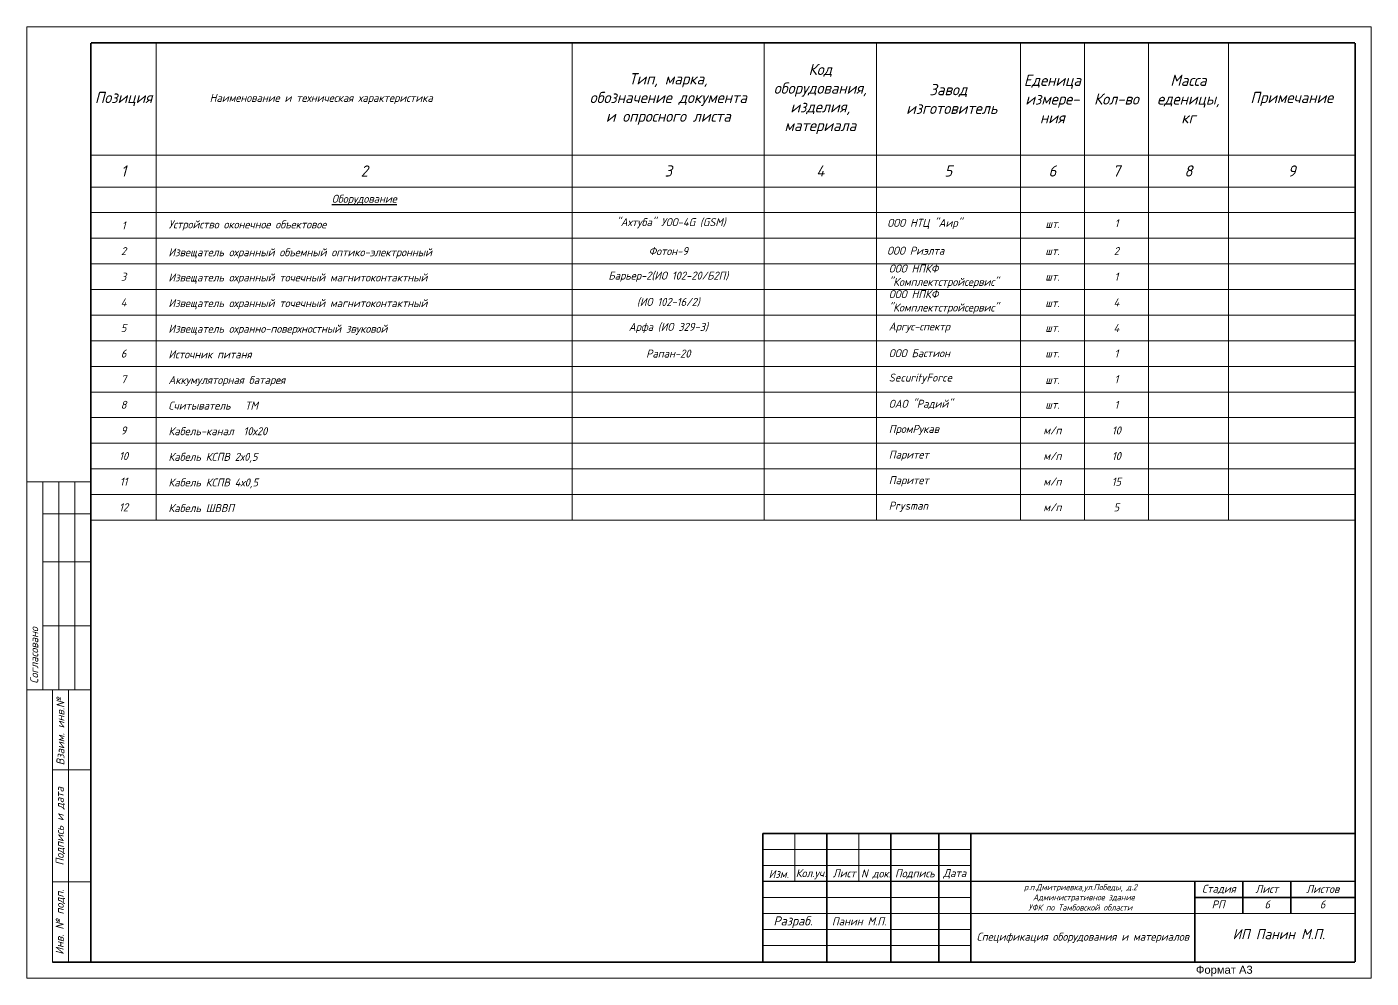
# Model space of a CAD drawing. Header units: inches. Extents: x 859 to 2125, y 393 to 1751.
# Drawn here: x 1879.2 to 2011.5, y 1058.2 to 1151.7 of the extents above; entities that cross this region are included whole.
import ezdxf

# ---------------------------------------------------------------- set-up
doc = ezdxf.new("R2010")
doc.units = ezdxf.units.IN
doc.header["$MEASUREMENT"] = 0
doc.linetypes.add('НЕВИДИМАЯ', pattern=[9.525, 6.35, -3.175])
doc.layers.add('DESC', color=7, linetype='Continuous')
doc.styles.get("Standard").update_dxf_attribs({"font": 'GOST_Common Italic_0.ttf'})

msp = doc.modelspace()

# ---------------------------------------------------------------- linework, layer by layer
at = {"layer": 'DESC', "color": 7, "lineweight": 15}
for p, q in [((1879.22, 1058.16), (1879.22, 1151.71)), ((1879.22, 1151.71), (2011.52, 1151.71)), ((2011.52, 1151.71), (2011.52, 1058.16)), ((1891.95, 1150.14), (1891.95, 1103.2)), ((1932.9, 1150.14), (1932.9, 1103.2)), ((1951.8, 1150.14), (1951.8, 1103.2)), ((1962.83, 1150.14), (1962.83, 1103.2)), ((1977, 1150.14), (1977, 1103.2)), ((1983.3, 1150.14), (1983.3, 1103.2)), ((1989.6, 1150.14), (1989.6, 1103.2)), ((1997.48, 1150.14), (1997.48, 1103.2)), ((1885.52, 1139.11), (2009.95, 1139.11)), ((1885.52, 1135.96), (2009.95, 1135.96)), ((1885.52, 1133.44), (2009.95, 1133.44)), ((1885.52, 1130.92), (2009.95, 1130.92)), ((1885.52, 1128.4), (2009.95, 1128.4)), ((1885.52, 1125.88), (2009.95, 1125.88)), ((1885.52, 1123.36), (2009.95, 1123.36)), ((1885.52, 1120.84), (2009.95, 1120.84)), ((1885.52, 1118.32), (2009.95, 1118.32)), ((1885.52, 1115.8), (2009.95, 1115.8)), ((1885.52, 1113.28), (2009.95, 1113.28)), ((1885.52, 1110.76), (2009.95, 1110.76)), ((1885.52, 1108.24), (2009.95, 1108.24)), ((1885.52, 1105.72), (2009.95, 1105.72)), ((1885.52, 1103.2), (2009.95, 1103.2)), ((1954.8, 1072.39), (1954.8, 1067.67)), ((1961.1, 1072.39), (1961.1, 1067.67)), ((1951.65, 1070.82), (1972.13, 1070.82)), ((1951.65, 1069.24), (1972.13, 1069.24)), ((1951.65, 1066.09), (1972.13, 1066.09)), ((1951.65, 1064.52), (1972.13, 1064.52)), ((1972.13, 1064.52), (2009.93, 1064.52)), ((1951.65, 1062.94), (1972.13, 1062.94)), ((1951.65, 1061.37), (1972.13, 1061.37)), ((2011.52, 1058.16), (1879.22, 1058.16))]:
    msp.add_line(p, q, dxfattribs=at)
at = {"layer": 'DESC', "lineweight": 15}
for p, q in [((1885.52, 1106.98), (1879.22, 1106.98)), ((1880.8, 1106.98), (1880.8, 1086.51)), ((1882.37, 1106.98), (1882.37, 1086.51)), ((1883.95, 1106.98), (1883.95, 1086.51)), ((1885.52, 1103.83), (1880.8, 1103.83)), ((1885.52, 1099.11), (1880.8, 1099.11)), ((1885.52, 1092.81), (1880.8, 1092.81)), ((1885.52, 1086.51), (1879.22, 1086.51)), ((1881.74, 1086.51), (1881.74, 1059.73)), ((1881.74, 1086.51), (1885.52, 1086.51)), ((1883.32, 1086.51), (1883.32, 1059.73)), ((1881.74, 1078.63), (1885.52, 1078.63)), ((1881.74, 1067.61), (1885.52, 1067.61))]:
    msp.add_line(p, q, dxfattribs=at)
at = {"layer": 'DESC', "color": 7, "lineweight": 15, "const_width": 0.158}
for points in [[(1885.52, 1150.14), (1885.52, 1059.73), (2009.95, 1059.73)], [(2009.95, 1150.14), (1885.52, 1150.14)], [(2009.95, 1059.73), (2009.95, 1150.14)], [(1951.65, 1072.39), (1951.65, 1059.79)], [(1951.65, 1072.39), (2009.93, 1072.39)], [(1957.95, 1072.39), (1957.95, 1059.73)], [(1964.25, 1072.39), (1964.25, 1059.79)], [(1968.98, 1072.39), (1968.98, 1059.79)], [(1972.13, 1072.39), (1972.13, 1059.79)], [(1951.65, 1067.67), (2009.93, 1067.67)], [(1994.18, 1059.73), (1994.18, 1067.67)], [(1998.9, 1064.52), (1998.9, 1067.67)], [(2003.63, 1064.52), (2003.63, 1067.67)], [(1994.18, 1066.09), (2009.93, 1066.09)]]:
    msp.add_lwpolyline(points, dxfattribs=at)
at = {"layer": 'DESC', "lineweight": 15, "const_width": 0.158}
msp.add_lwpolyline([(1881.74, 1059.73), (1885.52, 1059.73)], dxfattribs=at)

# ---------------------------------------------------------------- texts
at = {"layer": 'DESC', "color": 7, "lineweight": 15}
msp.add_text('Устройство оконечное объектовое', height=0.7875, dxfattribs=at).set_placement((1893.16, 1131.89))
at = {"layer": 'DESC', "color": 7}
for s, height, p in [('Извещатель охранный объемный оптико-электронный ', 0.7875, (1893.15, 1129.15)), ('Извещатель охранный точечный магнитоконтактный ', 0.7875, (1893.15, 1126.67)), ('Извещатель охранный точечный магнитоконтактный ', 0.7875, (1893.15, 1124.15)), ('Извещатель охранно-поверхностный звуковой ', 0.7875, (1893.15, 1121.63)), ('Источник питаня ', 0.7875, (1893.15, 1119.11)), ('Аккумуляторная батарея ', 0.7875, (1893.15, 1116.59)), ('Считыватель   ТМ', 0.7875, (1893.15, 1114.07)), ('Кабель-канал  10х20', 0.7875, (1893.15, 1111.55)), ('Кабель КСПВ 2х0,5', 0.7875, (1893.15, 1109.03)), ('Кабель КСПВ 4х0,5', 0.7875, (1893.15, 1106.51)), ('Кабель ШВВП', 0.7875, (1893.15, 1103.99)), ('Кол.уч.', 0.787, (1954.89, 1068.08)), ('Лист', 0.787, (1958.54, 1068.07)), ('N док.', 0.787, (1961.32, 1068.05)), ('РП', 0.787, (1995.83, 1065.01)), ('6', 0.787, (2001.03, 1065.01)), ('6', 0.787, (2006.47, 1065.01))]:
    msp.add_text(s, height=height, dxfattribs=at).set_placement(p)
at = {"layer": 'DESC'}
for s, insert, char_height, width, attachment_point in [('Тип, марка, \\Pобозначение документа \\Pи опросного листа', (1942.35, 1144.62), 1.1025, 18.9, 5), ('Код оборудования, изделия, материала', (1957.31, 1144.62), 1.1025, 11.025, 5), ('Завод\\P изготовитель', (1969.91, 1144.62), 1.1025, 14.175, 5), ('Еденица измере-\\Pния', (1980.15, 1144.62), 1.1025, 6.3, 5), ('Масса еденицы, \\Pкг', (1993.54, 1144.62), 1.1025, 7.875, 5), ('Позиция', (1888.74, 1144.62), 1.103, 6.4299, 5), ('           Наименование и техническая характеристика', (1891.95, 1144.62), 0.7875, 40.95, 4), ('Кол-во', (1986.45, 1144.62), 1.103, 6.3, 5), ('Примечание', (2003.71, 1144.62), 1.103, 12.4701, 5), ('1', (1888.74, 1137.54), 1.1, 6.4299, 5), ('2', (1912.43, 1137.54), 1.1, 40.95, 5), ('3', (1942.35, 1137.54), 1.1, 18.9, 5), ('4', (1957.31, 1137.54), 1.1, 11.025, 5), ('5', (1969.91, 1137.54), 1.1, 14.175, 5), ('6', (1980.15, 1137.54), 1.1, 6.3, 5), ('7', (1986.45, 1137.54), 1.1, 6.3, 5), ('8', (1993.54, 1137.54), 1.1, 7.875, 5), ('9', (2003.71, 1137.54), 1.1, 12.4701, 5), ('{\\LОборудование}', (1912.43, 1134.7), 0.7875, 40.95, 5), ('1', (1888.74, 1132.18), 0.787, 6.4299, 5), ('2', (1888.74, 1129.66), 0.787, 6.4299, 5), ('Фотон-9', (1942.35, 1129.66), 0.787, 18.9, 5), ('ООО Риэлта', (1963.88, 1129.7), 0.787, 14.175, 4), ('2', (1986.45, 1129.66), 0.787, 6.3, 5), ('шт.', (1980.15, 1129.66), 0.787, 6.3, 5), ('3', (1888.74, 1127.14), 0.787, 6.4299, 5), ('Барьер-2(ИО 102-20/Б2П)', (1942.35, 1127.14), 0.7875, 18.9, 5), ('ООО НПКФ "Комплектстройсервис"', (1964.05, 1127.18), 0.7875, 14.175, 4), ('шт.', (1980.15, 1127.15), 0.787, 6.3, 5), ('1', (1986.45, 1127.14), 0.787, 6.3, 5), ('4', (1888.74, 1124.62), 0.787, 6.4299, 5), ('(ИО 102-16/2)', (1942.35, 1124.62), 0.7875, 18.9, 5), ('ООО НПКФ "Комплектстройсервис"', (1964.05, 1124.66), 0.7875, 14.175, 4), ('шт.', (1980.15, 1124.55), 0.787, 6.3, 5), ('4', (1986.45, 1124.62), 0.787, 6.3, 5), ('5', (1888.74, 1122.1), 0.787, 6.4299, 5), ('Арфа (ИО 329-3)', (1942.35, 1122.1), 0.7875, 18.9, 5), ('Аргус-спектр', (1964.05, 1122.14), 0.7875, 14.175, 4), ('шт.', (1980.15, 1122.11), 0.787, 6.3, 5), ('4', (1986.45, 1122.1), 0.787, 6.3, 5), ('6', (1888.74, 1119.58), 0.787, 6.4299, 5), ('Рапан-20', (1942.35, 1119.58), 0.787, 18.9, 5), ('ООО Бастион', (1964.05, 1119.62), 0.7875, 14.175, 4), ('шт.', (1980.15, 1119.59), 0.787, 6.3, 5), ('1', (1986.45, 1119.58), 0.787, 6.3, 5), ('7', (1888.74, 1117.06), 0.787, 6.4299, 5), ('SecurityForce', (1964.05, 1117.1), 0.7875, 14.175, 4), ('шт.', (1980.15, 1116.99), 0.787, 6.3, 5), ('1', (1986.45, 1117.06), 0.787, 6.3, 5), ('8', (1888.74, 1114.54), 0.787, 6.4299, 5), ('ОАО "Радий"', (1964.05, 1114.58), 0.7875, 14.175, 4), ('шт.', (1980.15, 1114.55), 0.787, 6.3, 5), ('1', (1986.45, 1114.54), 0.787, 6.3, 5), ('9', (1888.74, 1112.02), 0.787, 6.4299, 5), ('ПромРукав', (1964.05, 1112.06), 0.787, 14.175, 4), ('м/п', (1980.15, 1112.03), 0.787, 6.3, 5), ('10', (1986.45, 1112.02), 0.787, 6.3, 5), ('Паритет', (1964.05, 1109.54), 0.787, 14.175, 4), ('10', (1888.74, 1109.5), 0.787, 6.4299, 5), ('м/п', (1980.15, 1109.51), 0.787, 6.3, 5), ('10', (1986.45, 1109.5), 0.787, 6.3, 5), ('11', (1888.74, 1106.98), 0.787, 6.4299, 5), ('Паритет', (1964.05, 1107.02), 0.787, 14.175, 4), ('м/п', (1980.15, 1106.99), 0.787, 6.3, 5), ('15', (1986.45, 1106.98), 0.787, 6.3, 5), ('12', (1888.74, 1104.46), 0.787, 6.4299, 5), ('Prysman', (1964.05, 1104.5), 0.787, 14.175, 4), ('м/п', (1980.15, 1104.47), 0.787, 6.3, 5), ('5', (1986.45, 1104.46), 0.787, 6.3, 5), ('Изм.', (1953.22, 1068.4), 0.787, 3.15, 5), ('Подпись', (1966.61, 1068.4), 0.787, 4.725, 5), ('Дата', (1970.54, 1068.4), 0.787, 3.15, 5), ('Спецификация оборудования и материалов', (1983.15, 1062.12), 0.7875, 22.05, 5)]:
    msp.add_mtext(s, dxfattribs=dict(at, insert=insert, char_height=char_height, width=width, attachment_point=attachment_point))
at = {"layer": 'DESC', "lineweight": 15}
for s, insert, char_height, width, attachment_point in [(' "Ахтуба" УОО-4G (GSM)', (1942.37, 1132.4), 0.7875, 18.9, 5), ('ООО НТЦ "Аир"', (1963.9, 1132.33), 0.7875, 14.175, 4), ('1', (1986.47, 1132.4), 0.787, 6.3, 5), ('шт.', (1980.17, 1132.33), 0.787, 6.3, 5), ('Панин М.П.', (1961.13, 1063.74), 0.787, 6.3, 5)]:
    msp.add_mtext(s, dxfattribs=dict(at, insert=insert, char_height=char_height, width=width, attachment_point=attachment_point))
at = {"layer": 'DESC', "char_height": 0.7875, "attachment_point": 1, "rotation": 90}
for s, insert, width in [('Cогласовано', (1879.55, 1087.09), 9.4622), ('Взаим. инв.№', (1882.13, 1079.08), 14.4387), ('Подпись и дата', (1882.06, 1069.23), 11.3549), ('Инв. № подп.', (1882.06, 1060.46), 13.2391)]:
    msp.add_mtext(s, dxfattribs=dict(at, insert=insert, width=width))
at = {"layer": 'DESC', "color": 0, "lineweight": 15, "insert": (1953.5, 1067.4), "char_height": 0.6, "attachment_point": 1}
msp.add_mtext_dynamic_manual_height_columns('\\pi23.85071;р.п.Дмитриевка,ул.Победы, д.2\\P\\pi24.36617; Административное здание \\P\\pi24.27003;УФК по Тамбовской области', width=59.1919, gutter_width=1, heights=[0], dxfattribs=at)
at = {"layer": 'DESC', "color": 0, "char_height": 0.787, "attachment_point": 5}
for s, insert, width in [('Стадия', (1996.54, 1066.88), 4.725), ('Лист', (2001.26, 1066.92), 5.67), ('Листов', (2006.76, 1066.92), 5.3325)]:
    msp.add_mtext(s, dxfattribs=dict(at, insert=insert, width=width))
at = {"layer": 'DESC', "color": 0, "lineweight": 15, "insert": (1954.62, 1063.66), "char_height": 0.9, "width": 7.0924, "attachment_point": 5}
msp.add_mtext('Разраб.', dxfattribs=at)
at = {"layer": 'DESC', "lineweight": 15, "insert": (1993.08, 1062.98), "char_height": 1, "attachment_point": 1}
msp.add_mtext_dynamic_manual_height_columns('\\pi4.80835;ИП Панин М.П.', width=17.9743, gutter_width=1, heights=[1.74], dxfattribs=at)
at = {"layer": 'DESC', "linetype": 'НЕВИДИМАЯ', "insert": (1994.28, 1059.37), "char_height": 0.7875, "width": 9.1777, "attachment_point": 1}
msp.add_mtext('{\\fArial|b0|i0|c204|p34;Формат А3}', dxfattribs=at)

doc.saveas('drawing.dxf')
